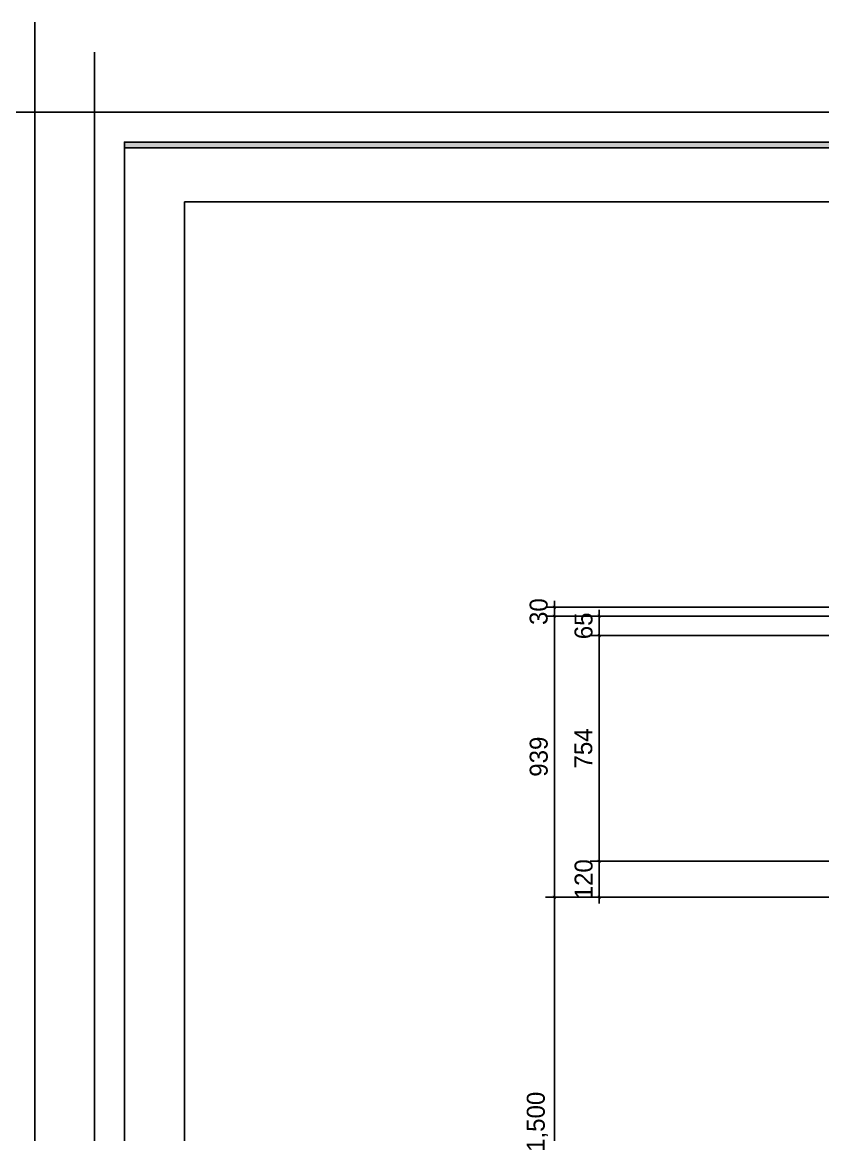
# Model space of a CAD drawing. Header units: inches. Extents: x 7740 to 83056, y -9304 to 75068.
# Drawn here: x 63098 to 65773, y 64030 to 67746 of the extents above; entities that cross this region are included whole.
import ezdxf
from ezdxf.enums import TextEntityAlignment as Align

# ---------------------------------------------------------------- set-up
doc = ezdxf.new("R2010")
doc.units = ezdxf.units.IN
doc.header["$LTSCALE"] = 50
doc.header["$MEASUREMENT"] = 0
for name, color, linetype in [('06-FUR', 6, 'Continuous'), ('07-DIM', 5, 'Continuous'), ('F-SYM', 7, 'Continuous'), ('FORM(YOURNAME)-11', 1, 'Continuous')]:
    doc.layers.add(name, color=color, linetype=linetype)
doc.styles.add('YOURNAME', font='HY울릉도M.TTF')
doc.styles.add('마감재', font='stylu.ttf')
doc.dimstyles.new('사본 벽치수 Copy of DIM-30', dxfattribs={"dimscale": 30, "dimtxt": 2, "dimasz": 0.7, "dimexe": 1, "dimexo": 1, "dimgap": 0.7, "dimtad": 1, "dimdec": 0, "dimzin": 1, "dimdsep": 46, "dimlunit": 6, "dimtxsty": '마감재', "dimblk": 'ARCHTICK', "dimcen": -0.09, "dimclrd": 256, "dimclre": 256, "dimclrt": 3, "dimadec": 0, "dimazin": 0, "dimtfac": 1, "dimtdec": 0, "dimtix": 1, "dimtmove": 2, "dimatfit": 0, "dimldrblk": 'ARCHTICK', "dimfxl": 0, "dimtolj": 1, "dimtzin": 0, "dimarcsym": 0})

# ---------------------------------------------------------------- blocks, each defined once
blk = doc.blocks.new('FORM-PLAN')
at = {"layer": 'FORM(YOURNAME)-11'}
h = blk.add_hatch(color=256, dxfattribs=at)
h.dxf.hatch_style = 1
h.paths.add_polyline_path([(-71444, 55115), (10556, 55115), (10556, 54915), (-71444, 54915)])
h.paths.add_polyline_path([(-71444, -2085), (10556, -2085), (10556, -2285), (-71444, -2285)])
at = {"layer": 'Defpoints', "color": 1}
for points in [[(-72444, 58115), (-72444, 56115), (-74444, 56115)], [(11556, 58115), (11556, 56115), (13556, 56115)]]:
    blk.add_lwpolyline(points, dxfattribs=at)
at = {"layer": 'Defpoints', "color": 158}
for points in [[(-71444, -2285), (10556, -2285), (10556, 55115), (-71444, 55115)], [(-69444, 53115), (-64, 53115), (-64, 1215), (-69444, 1215)]]:
    blk.add_lwpolyline(points, close=True, dxfattribs=at)
at = {"layer": 'FORM(YOURNAME)-11', "color": 250}
blk.add_lwpolyline([(-72444, -3285), (11556, -3285), (11556, 56115), (-72444, 56115)], close=True, dxfattribs=at)
at = {"layer": 'FORM(YOURNAME)-11'}
blk.add_lwpolyline([(-71444, 55115), (10556, 55115), (10556, 54915), (-71444, 54915)], close=True, dxfattribs=at)
at = {"layer": 'FORM(YOURNAME)-11', "color": 3, "style": 'YOURNAME'}
for tag, height, p in [('1', 450, (9905, 18188)), ('2', 450, (9905, 17544)), ('3', 450, (9905, 16257)), ('4', 450, (9905, 14326)), ('5', 515, (9905, 12009)), ('6', 515, (9905, 9757)), ('7', 515, (9905, 7504)), ('8', 515, (9905, 5252)), ('9', 515, (9905, 2999)), ('10', 515, (5655, 811)), ('11', 515, (9905, 747)), ('12', 515, (5655, -1441)), ('13', 515, (9905, -1441))]:
    blk.add_attdef(tag, text='', height=height, dxfattribs=at).set_placement(p, align=Align.MIDDLE_RIGHT)
blk = doc.blocks.new('*U810')
at = {"layer": 'F-SYM', "xscale": 0.15, "yscale": 0.15, "zscale": 0.15}
blk.add_blockref('FORM-PLAN', (61406.4, 59028.4), dxfattribs=at)
blk = doc.blocks.new('*U813')
at = {"layer": 'F-SYM', "xscale": 0.1, "yscale": 0.1, "zscale": 0.1}
blk.add_blockref('FORM-PLAN', (70584.2, 61834.2), dxfattribs=at)
blk = doc.blocks.new('_ARCHTICK')
at = {"color": 0, "linetype": 'ByBlock', "const_width": 0.075}
blk.add_lwpolyline([(-0.25, -0.25), (0.25, 0.25)], dxfattribs=at)
blk = doc.blocks.new('*D486')
at = {"layer": '07-DIM', "lineweight": -2}
for p, q in [((66053.8, 64823.2), (64846.3, 64823.2)), ((64876.3, 63323.2), (64876.3, 64823.2)), ((66053.8, 63323.2), (64846.3, 63323.2))]:
    blk.add_line(p, q, dxfattribs=at)
at = {"layer": 'Defpoints', "color": 0}
for p in [(64876.3, 64823.2), (66083.8, 64823.2), (66083.8, 63323.2)]:
    blk.add_point(p, dxfattribs=at)
at = {"layer": '07-DIM', "lineweight": -2, "xscale": 21, "yscale": 21, "zscale": 21}
for p, rotation in [((64876.3, 64823.2), 90), ((64876.3, 63323.2), 270)]:
    blk.add_blockref('_ARCHTICK', p, dxfattribs=dict(at, rotation=rotation))
at = {"layer": '07-DIM', "color": 3, "insert": (64819.7, 64073.2), "char_height": 60, "attachment_point": 5, "rotation": 90, "style": '마감재'}
blk.add_mtext('\\A1;1,500', dxfattribs=at)
blk = doc.blocks.new('*D487')
at = {"layer": '07-DIM', "lineweight": -2}
for p, q in [((66053.8, 65762.2), (64846.3, 65762.2)), ((64876.3, 64823.2), (64876.3, 65762.2)), ((66053.8, 64823.2), (64846.3, 64823.2))]:
    blk.add_line(p, q, dxfattribs=at)
at = {"layer": 'Defpoints', "color": 0}
for p in [(64876.3, 65762.2), (66083.8, 65762.2), (66083.8, 64823.2)]:
    blk.add_point(p, dxfattribs=at)
at = {"layer": '07-DIM', "lineweight": -2, "xscale": 21, "yscale": 21, "zscale": 21}
for p, rotation in [((64876.3, 65762.2), 90), ((64876.3, 64823.2), 270)]:
    blk.add_blockref('_ARCHTICK', p, dxfattribs=dict(at, rotation=rotation))
at = {"layer": '07-DIM', "color": 3, "insert": (64824.2, 65292.7), "char_height": 60, "attachment_point": 5, "rotation": 90, "style": '마감재'}
blk.add_mtext('\\A1;939', dxfattribs=at)
blk = doc.blocks.new('*D488')
at = {"layer": '07-DIM', "lineweight": -2}
for p, q in [((64876.3, 65792.2), (64876.3, 65813.2)), ((66053.8, 65792.2), (64846.3, 65792.2)), ((64876.3, 65762.2), (64876.3, 65792.2)), ((66053.8, 65762.2), (64846.3, 65762.2)), ((64876.3, 65762.2), (64876.3, 65741.2))]:
    blk.add_line(p, q, dxfattribs=at)
at = {"layer": 'Defpoints', "color": 0}
for p in [(64876.3, 65792.2), (66083.8, 65792.2), (66083.8, 65762.2)]:
    blk.add_point(p, dxfattribs=at)
at = {"layer": '07-DIM', "lineweight": -2, "xscale": 21, "yscale": 21, "zscale": 21}
for p, rotation in [((64876.3, 65792.2), 270), ((64876.3, 65762.2), 90)]:
    blk.add_blockref('_ARCHTICK', p, dxfattribs=dict(at, rotation=rotation))
at = {"layer": '07-DIM', "color": 3, "insert": (64824, 65777.2), "char_height": 60, "attachment_point": 5, "rotation": 90, "style": '마감재'}
blk.add_mtext('\\A1;30', dxfattribs=at)
blk = doc.blocks.new('*D478')
at = {"layer": '07-DIM', "lineweight": -2}
for p, q in [((65026.3, 65762.2), (65026.3, 65783.2)), ((66053.8, 65762.2), (64996.3, 65762.2)), ((65026.3, 65762.2), (65026.3, 65697.2)), ((66053.8, 65697.2), (64996.3, 65697.2)), ((65026.3, 65697.2), (65026.3, 65676.2))]:
    blk.add_line(p, q, dxfattribs=at)
at = {"layer": 'Defpoints', "color": 0}
for p in [(66083.8, 65762.2), (65026.3, 65697.2), (66083.8, 65697.2)]:
    blk.add_point(p, dxfattribs=at)
at = {"layer": '07-DIM', "lineweight": -2, "xscale": 21, "yscale": 21, "zscale": 21}
for p, rotation in [((65026.3, 65762.2), 270), ((65026.3, 65697.2), 90)]:
    blk.add_blockref('_ARCHTICK', p, dxfattribs=dict(at, rotation=rotation))
at = {"layer": '07-DIM', "color": 3, "insert": (64974, 65729.7), "char_height": 60, "attachment_point": 5, "rotation": 90, "style": '마감재'}
blk.add_mtext('\\A1;65', dxfattribs=at)
blk = doc.blocks.new('*D497')
at = {"layer": '07-DIM', "lineweight": -2}
for p, q in [((66053.8, 65697.2), (64996.3, 65697.2)), ((65026.3, 65697.2), (65026.3, 64943.2)), ((66053.8, 64943.2), (64996.3, 64943.2))]:
    blk.add_line(p, q, dxfattribs=at)
at = {"layer": 'Defpoints', "color": 0}
for p in [(66083.8, 65697.2), (65026.3, 64943.2), (66083.8, 64943.2)]:
    blk.add_point(p, dxfattribs=at)
at = {"layer": '07-DIM', "lineweight": -2, "xscale": 21, "yscale": 21, "zscale": 21}
for p, rotation in [((65026.3, 65697.2), 90), ((65026.3, 64943.2), 270)]:
    blk.add_blockref('_ARCHTICK', p, dxfattribs=dict(at, rotation=rotation))
at = {"layer": '07-DIM', "color": 3, "insert": (64973.2, 65320.2), "char_height": 60, "attachment_point": 5, "rotation": 90, "style": '마감재'}
blk.add_mtext('\\A1;754', dxfattribs=at)
blk = doc.blocks.new('*D479')
at = {"layer": '07-DIM', "lineweight": -2}
for p, q in [((65026.3, 64943.2), (65026.3, 64964.2)), ((66053.8, 64943.2), (64996.3, 64943.2)), ((65026.3, 64943.2), (65026.3, 64823.2)), ((66053.8, 64823.2), (64996.3, 64823.2)), ((65026.3, 64823.2), (65026.3, 64802.2))]:
    blk.add_line(p, q, dxfattribs=at)
at = {"layer": 'Defpoints', "color": 0}
for p in [(66083.8, 64943.2), (65026.3, 64823.2), (66083.8, 64823.2)]:
    blk.add_point(p, dxfattribs=at)
at = {"layer": '07-DIM', "lineweight": -2, "xscale": 21, "yscale": 21, "zscale": 21}
for p, rotation in [((65026.3, 64943.2), 270), ((65026.3, 64823.2), 90)]:
    blk.add_blockref('_ARCHTICK', p, dxfattribs=dict(at, rotation=rotation))
at = {"layer": '07-DIM', "color": 3, "insert": (64974.2, 64883.2), "char_height": 60, "attachment_point": 5, "rotation": 90, "style": '마감재'}
blk.add_mtext('\\A1;120', dxfattribs=at)

msp = doc.modelspace()

# ---------------------------------------------------------------- block references
at = {"layer": '06-FUR'}
for name in ['*U810', '*U813']:
    msp.add_blockref(name, (0, 0), dxfattribs=at)

# ---------------------------------------------------------------- dimensions: what is measured, and where the dimension line sits
at = {"layer": '07-DIM'}
for base, p1, p2, picture, middle in [((64876.3, 65792.2), (66083.8, 65762.2), (66083.8, 65792.2), '*D488', (64824, 65777.2)), ((65026.3, 65697.2), (66083.8, 65762.2), (66083.8, 65697.2), '*D478', (64974, 65729.7)), ((64876.3, 65762.2), (66083.8, 64823.2), (66083.8, 65762.2), '*D487', (64824.2, 65292.7)), ((65026.3, 64943.2), (66083.8, 65697.2), (66083.8, 64943.2), '*D497', (64973.2, 65320.2)), ((65026.3, 64823.2), (66083.8, 64943.2), (66083.8, 64823.2), '*D479', (64974.2, 64883.2)), ((64876.3, 64823.2), (66083.8, 63323.2), (66083.8, 64823.2), '*D486', (64819.7, 64073.2))]:
    dim = msp.add_linear_dim(base=base, p1=p1, p2=p2, angle=90, dimstyle='사본 벽치수 Copy of DIM-30', override={"dimfxl": 1.25}, dxfattribs=at)
    dim.commit()
    dim.dimension.update_dxf_attribs({"geometry": picture, "text_midpoint": middle})

doc.saveas('drawing.dxf')
